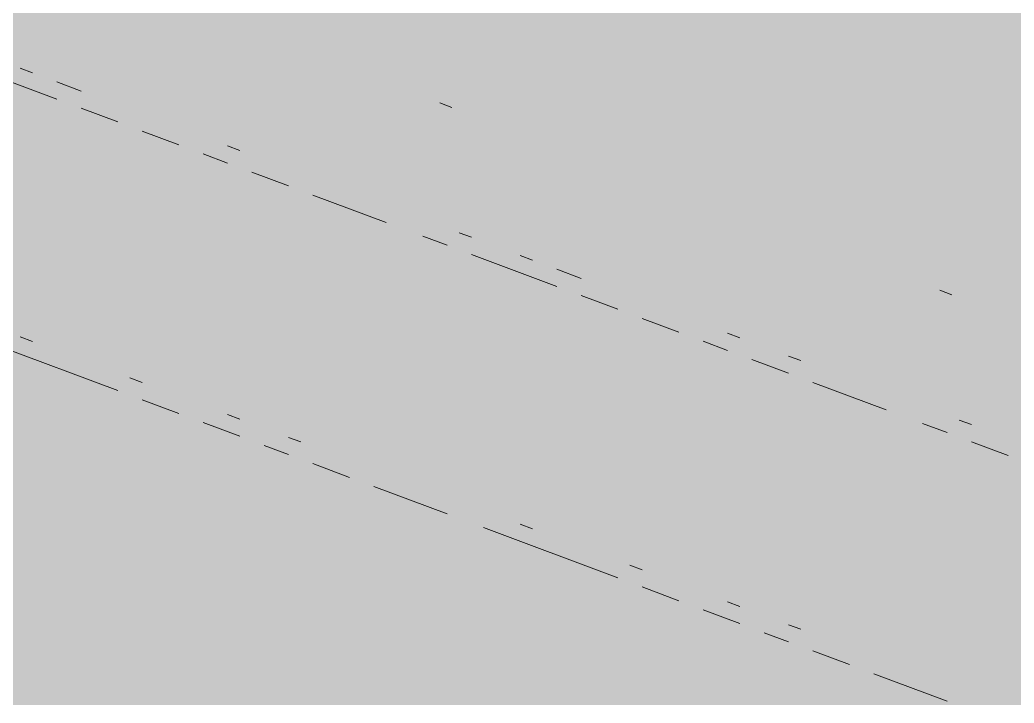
# Paper-space layout '03 3D Building and Roof' of a CAD drawing. Header units: millimetres. Extents: x 5 to 415, y 5 to 292.
# Drawn here: x 178.55 to 183.62, y 102.41 to 105.89 of the extents above; entities that cross this region are included whole.
import ezdxf

# ---------------------------------------------------------------- set-up
doc = ezdxf.new("R2010")
doc.units = ezdxf.units.MM
doc.layers.add('EXISTING', color=7, linetype='Continuous')
doc.layers.add('IMAGES', color=7, linetype='Continuous')

# ---------------------------------------------------------------- blocks, each defined once
blk = doc.blocks.new('SHEET_03')
at = {"layer": 'EXISTING', "color": 250, "lineweight": 9}
for p, q in [((178.7377, 105.4892), (178.3024, 105.6522)), ((178.5511, 105.6465), (178.6133, 105.6232)), ((178.7377, 105.5766), (178.862, 105.53)), ((179.0485, 105.3727), (178.862, 105.4426)), ((180.7523, 105.4462), (180.6901, 105.4695)), ((179.3594, 105.2563), (179.1729, 105.3261)), ((179.6081, 105.2505), (179.6703, 105.2272)), ((179.6081, 105.1631), (179.4838, 105.2097)), ((179.919, 105.0466), (179.7325, 105.1165)), ((180.4165, 104.8603), (180.0434, 105)), ((180.7273, 104.7438), (180.603, 104.7904)), ((180.7895, 104.8079), (180.8517, 104.7847)), ((181.2869, 104.5342), (180.8517, 104.6972)), ((181.1004, 104.6915), (181.1626, 104.6682)), ((181.2869, 104.6216), (181.4113, 104.575)), ((181.5978, 104.4177), (181.4113, 104.4876)), ((183.3016, 104.4912), (183.2394, 104.5145)), ((181.9087, 104.3013), (181.7222, 104.3712)), ((178.5511, 104.2771), (178.6133, 104.2538)), ((182.1574, 104.2955), (182.2196, 104.2722)), ((179.0485, 104.0034), (178.3646, 104.2596)), ((182.1574, 104.2081), (182.0331, 104.2547)), ((182.4683, 104.1791), (182.5305, 104.1558)), ((182.4683, 104.0916), (182.2818, 104.1615)), ((179.1107, 104.0675), (179.1729, 104.0442)), ((182.9657, 103.9053), (182.5927, 104.0451)), ((179.3594, 103.8869), (179.1729, 103.9568)), ((179.6081, 103.8811), (179.6703, 103.8578)), ((179.6703, 103.7704), (179.4838, 103.8403)), ((183.2766, 103.7888), (183.1523, 103.8354)), ((183.3388, 103.853), (183.401, 103.8297)), ((179.919, 103.6773), (179.7947, 103.7239)), ((179.919, 103.7647), (179.9812, 103.7414)), ((183.5875, 103.6724), (183.401, 103.7423)), ((180.2299, 103.5608), (180.0434, 103.6307)), ((180.7273, 103.3745), (180.3543, 103.5142)), ((181.1004, 103.3221), (181.1626, 103.2988)), ((181.5978, 103.0484), (180.9139, 103.3046)), ((181.66, 103.1125), (181.7222, 103.0892)), ((181.9087, 102.9319), (181.7222, 103.0018)), ((182.1574, 102.9262), (182.2196, 102.9029)), ((182.2196, 102.8155), (182.0331, 102.8853)), ((182.4683, 102.8097), (182.5305, 102.7864)), ((182.4683, 102.7223), (182.344, 102.7689)), ((182.7792, 102.6058), (182.5927, 102.6757)), ((183.2766, 102.4195), (182.9036, 102.5592))]:
    blk.add_line(p, q, dxfattribs=at)
at = {"layer": 'IMAGES', "color": 7}
for points in [[(178.0921, 105.8286), (178.6062, 105.8286), (178.0921, 106), (178.6062, 106)], [(178.6062, 105.8286), (179.1203, 105.8286), (178.6062, 106), (179.1203, 106)], [(179.1203, 105.8286), (179.2916, 105.8286), (179.1203, 106), (179.2916, 106)], [(179.2916, 105.8286), (179.463, 105.8286), (179.2916, 106), (179.463, 106)], [(179.463, 105.8286), (179.6344, 105.8286), (179.463, 106), (179.6344, 106)], [(179.6344, 105.8286), (179.8057, 105.8286), (179.6344, 106), (179.8057, 106)], [(179.8057, 105.8286), (180.3198, 105.8286), (179.8057, 106), (180.3198, 106)], [(180.3198, 105.8286), (184.9466, 105.8286), (180.3198, 106), (184.9466, 106)], [(178.4348, 105.6571), (178.6062, 105.6571), (178.4348, 105.8286), (178.6062, 105.8286)], [(178.6062, 105.6571), (178.7776, 105.6571), (178.6062, 105.8286), (178.7776, 105.8286)], [(178.7776, 105.6571), (178.9489, 105.6571), (178.7776, 105.8286), (178.9489, 105.8286)], [(178.9489, 105.6571), (179.2916, 105.6571), (178.9489, 105.8286), (179.2916, 105.8286)], [(179.2916, 105.6571), (179.463, 105.6571), (179.2916, 105.8286), (179.463, 105.8286)], [(179.463, 105.6571), (179.6344, 105.6571), (179.463, 105.8286), (179.6344, 105.8286)], [(179.6344, 105.6571), (179.8057, 105.6571), (179.6344, 105.8286), (179.8057, 105.8286)], [(179.8057, 105.6571), (179.9771, 105.6571), (179.8057, 105.8286), (179.9771, 105.8286)], [(179.9771, 105.6571), (180.1485, 105.6571), (179.9771, 105.8286), (180.1485, 105.8286)], [(180.1485, 105.6571), (180.3198, 105.6571), (180.1485, 105.8286), (180.3198, 105.8286)], [(180.3198, 105.6571), (180.6625, 105.6571), (180.3198, 105.8286), (180.6625, 105.8286)], [(180.6625, 105.6571), (180.8339, 105.6571), (180.6625, 105.8286), (180.8339, 105.8286)], [(180.8339, 105.6571), (185.6321, 105.6571), (180.8339, 105.8286), (185.6321, 105.8286)], [(178.4348, 105.4857), (178.9489, 105.4857), (178.4348, 105.6571), (178.9489, 105.6571)], [(178.9489, 105.4857), (179.1203, 105.4857), (178.9489, 105.6571), (179.1203, 105.6571)], [(179.1203, 105.4857), (179.463, 105.4857), (179.1203, 105.6571), (179.463, 105.6571)], [(179.463, 105.3143), (179.6344, 105.3143), (179.463, 105.6571), (179.6344, 105.6571)], [(179.6344, 105.4857), (179.8057, 105.4857), (179.6344, 105.6571), (179.8057, 105.6571)], [(179.8057, 105.4857), (179.9771, 105.4857), (179.8057, 105.6571), (179.9771, 105.6571)], [(179.9771, 105.4857), (180.1485, 105.4857), (179.9771, 105.6571), (180.1485, 105.6571)], [(180.1485, 105.4857), (180.3198, 105.4857), (180.1485, 105.6571), (180.3198, 105.6571)], [(180.3198, 105.4857), (180.4912, 105.4857), (180.3198, 105.6571), (180.4912, 105.6571)], [(180.4912, 105.4857), (180.6625, 105.4857), (180.4912, 105.6571), (180.6625, 105.6571)], [(180.6625, 105.4857), (180.8339, 105.4857), (180.6625, 105.6571), (180.8339, 105.6571)], [(180.8339, 105.4857), (181.1766, 105.4857), (180.8339, 105.6571), (181.1766, 105.6571)], [(181.1766, 105.4857), (185.9748, 105.4857), (181.1766, 105.6571), (185.9748, 105.6571)], [(178.4348, 105.3143), (178.6062, 105.3143), (178.4348, 105.4857), (178.6062, 105.4857)], [(178.6062, 105.3143), (178.7776, 105.3143), (178.6062, 105.4857), (178.7776, 105.4857)], [(178.7776, 105.3143), (178.9489, 105.3143), (178.7776, 105.4857), (178.9489, 105.4857)], [(178.9489, 105.3143), (179.1203, 105.3143), (178.9489, 105.4857), (179.1203, 105.4857)], [(179.1203, 105.3143), (179.463, 105.3143), (179.1203, 105.4857), (179.463, 105.4857)], [(179.6344, 105.3143), (179.9771, 105.3143), (179.6344, 105.4857), (179.9771, 105.4857)], [(179.9771, 105.3143), (180.1485, 105.3143), (179.9771, 105.4857), (180.1485, 105.4857)], [(180.1485, 105.3143), (180.3198, 105.3143), (180.1485, 105.4857), (180.3198, 105.4857)], [(180.3198, 105.3143), (180.4912, 105.3143), (180.3198, 105.4857), (180.4912, 105.4857)], [(180.4912, 105.3143), (180.6625, 105.3143), (180.4912, 105.4857), (180.6625, 105.4857)], [(180.6625, 105.3143), (180.8339, 105.3143), (180.6625, 105.4857), (180.8339, 105.4857)], [(180.8339, 105.3143), (181.0053, 105.3143), (180.8339, 105.4857), (181.0053, 105.4857)], [(181.0053, 105.3143), (181.1766, 105.3143), (181.0053, 105.4857), (181.1766, 105.4857)], [(181.1766, 105.3143), (181.6907, 105.3143), (181.1766, 105.4857), (181.6907, 105.4857)], [(181.6907, 105.3143), (186.3175, 105.3143), (181.6907, 105.4857), (186.3175, 105.4857)], [(178.4348, 105.1429), (178.6062, 105.1429), (178.4348, 105.3143), (178.6062, 105.3143)], [(178.6062, 105.1429), (178.7776, 105.1429), (178.6062, 105.3143), (178.7776, 105.3143)], [(178.7776, 105.1429), (178.9489, 105.1429), (178.7776, 105.3143), (178.9489, 105.3143)], [(178.9489, 105.1429), (179.1203, 105.1429), (178.9489, 105.3143), (179.1203, 105.3143)], [(179.1203, 105.1429), (179.463, 105.1429), (179.1203, 105.3143), (179.463, 105.3143)], [(179.463, 105.1429), (179.6344, 105.1429), (179.463, 105.3143), (179.6344, 105.3143)], [(179.6344, 105.1429), (179.8057, 105.1429), (179.6344, 105.3143), (179.8057, 105.3143)], [(179.8057, 105.1429), (179.9771, 105.1429), (179.8057, 105.3143), (179.9771, 105.3143)], [(179.9771, 105.1429), (180.6625, 105.1429), (179.9771, 105.3143), (180.6625, 105.3143)], [(180.6625, 105.1429), (180.8339, 105.1429), (180.6625, 105.3143), (180.8339, 105.3143)], [(180.8339, 105.1429), (181.0053, 105.1429), (180.8339, 105.3143), (181.0053, 105.3143)], [(181.0053, 105.1429), (181.1766, 105.1429), (181.0053, 105.3143), (181.1766, 105.3143)], [(181.1766, 105.1429), (181.348, 105.1429), (181.1766, 105.3143), (181.348, 105.3143)], [(181.348, 105.1429), (181.5194, 105.1429), (181.348, 105.3143), (181.5194, 105.3143)], [(181.5194, 105.1429), (181.6907, 105.1429), (181.5194, 105.3143), (181.6907, 105.3143)], [(181.6907, 105.1429), (182.0335, 105.1429), (181.6907, 105.3143), (182.0335, 105.3143)], [(182.0335, 105.1429), (182.2048, 105.1429), (182.0335, 105.3143), (182.2048, 105.3143)], [(182.2048, 105.1429), (186.8316, 105.1429), (182.2048, 105.3143), (186.8316, 105.3143)], [(177.4066, 104.9714), (178.7776, 104.9714), (177.4066, 105.1429), (178.7776, 105.1429)], [(178.7776, 104.9714), (178.9489, 104.9714), (178.7776, 105.1429), (178.9489, 105.1429)], [(178.9489, 104.9714), (179.2916, 104.9714), (178.9489, 105.1429), (179.2916, 105.1429)], [(179.2916, 104.9714), (179.463, 104.9714), (179.2916, 105.1429), (179.463, 105.1429)], [(179.463, 104.9714), (179.8057, 104.9714), (179.463, 105.1429), (179.8057, 105.1429)], [(179.8057, 104.9714), (179.9771, 104.9714), (179.8057, 105.1429), (179.9771, 105.1429)], [(179.9771, 104.9714), (180.3198, 104.9714), (179.9771, 105.1429), (180.3198, 105.1429)], [(180.3198, 104.9714), (180.4912, 104.9714), (180.3198, 105.1429), (180.4912, 105.1429)], [(180.4912, 104.9714), (180.6625, 104.9714), (180.4912, 105.1429), (180.6625, 105.1429)], [(180.6625, 104.9714), (181.348, 104.9714), (180.6625, 105.1429), (181.348, 105.1429)], [(181.348, 104.9714), (181.5194, 104.9714), (181.348, 105.1429), (181.5194, 105.1429)], [(181.5194, 104.9714), (181.6907, 104.9714), (181.5194, 105.1429), (181.6907, 105.1429)], [(181.6907, 104.9714), (181.8621, 104.9714), (181.6907, 105.1429), (181.8621, 105.1429)], [(181.8621, 104.9714), (182.0335, 104.9714), (181.8621, 105.1429), (182.0335, 105.1429)], [(182.0335, 104.9714), (182.2048, 104.9714), (182.0335, 105.1429), (182.2048, 105.1429)], [(182.2048, 104.9714), (182.5475, 104.9714), (182.2048, 105.1429), (182.5475, 105.1429)], [(182.5475, 104.9714), (187.5171, 104.9714), (182.5475, 105.1429), (187.5171, 105.1429)], [(177.9207, 104.8), (179.463, 104.8), (177.9207, 104.9714), (179.463, 104.9714)], [(179.463, 104.8), (179.6344, 104.8), (179.463, 104.9714), (179.6344, 104.9714)], [(179.6344, 104.8), (179.8057, 104.8), (179.6344, 104.9714), (179.8057, 104.9714)], [(179.8057, 104.8), (179.9771, 104.8), (179.8057, 104.9714), (179.9771, 104.9714)], [(179.9771, 104.8), (180.1485, 104.8), (179.9771, 104.9714), (180.1485, 104.9714)], [(180.1485, 104.8), (180.4912, 104.8), (180.1485, 104.9714), (180.4912, 104.9714)], [(180.4912, 104.8), (180.6625, 104.8), (180.4912, 104.9714), (180.6625, 104.9714)], [(180.6625, 104.8), (181.0053, 104.8), (180.6625, 104.9714), (181.0053, 104.9714)], [(181.0053, 104.8), (181.1766, 104.8), (181.0053, 104.9714), (181.1766, 104.9714)], [(181.1766, 104.8), (181.6907, 104.8), (181.1766, 104.9714), (181.6907, 104.9714)], [(181.6907, 104.8), (181.8621, 104.8), (181.6907, 104.9714), (181.8621, 104.9714)], [(181.8621, 104.8), (182.2048, 104.8), (181.8621, 104.9714), (182.2048, 104.9714)], [(182.2048, 104.8), (182.3762, 104.8), (182.2048, 104.9714), (182.3762, 104.9714)], [(182.3762, 104.8), (182.5475, 104.8), (182.3762, 104.9714), (182.5475, 104.9714)], [(182.5475, 104.8), (183.0616, 104.8), (182.5475, 104.9714), (183.0616, 104.9714)], [(183.0616, 104.8), (187.8598, 104.8), (183.0616, 104.9714), (187.8598, 104.9714)], [(178.4348, 104.6286), (178.6062, 104.6286), (178.4348, 104.8), (178.6062, 104.8)], [(178.6062, 104.6286), (178.9489, 104.6286), (178.6062, 104.8), (178.9489, 104.8)], [(178.9489, 104.6286), (179.8057, 104.6286), (178.9489, 104.8), (179.8057, 104.8)], [(179.8057, 104.6286), (180.1485, 104.6286), (179.8057, 104.8), (180.1485, 104.8)], [(180.1485, 104.6286), (180.3198, 104.6286), (180.1485, 104.8), (180.3198, 104.8)], [(180.3198, 104.6286), (180.4912, 104.6286), (180.3198, 104.8), (180.4912, 104.8)], [(180.4912, 104.6286), (180.6625, 104.6286), (180.4912, 104.8), (180.6625, 104.8)], [(180.6625, 104.6286), (180.8339, 104.6286), (180.6625, 104.8), (180.8339, 104.8)], [(180.8339, 104.6286), (181.0053, 104.6286), (180.8339, 104.8), (181.0053, 104.8)], [(181.0053, 104.6286), (181.1766, 104.6286), (181.0053, 104.8), (181.1766, 104.8)], [(181.1766, 104.6286), (181.5194, 104.6286), (181.1766, 104.8), (181.5194, 104.8)], [(181.5194, 104.6286), (182.0335, 104.6286), (181.5194, 104.8), (182.0335, 104.8)], [(182.0335, 104.6286), (182.2048, 104.6286), (182.0335, 104.8), (182.2048, 104.8)], [(182.2048, 104.6286), (182.3762, 104.6286), (182.2048, 104.8), (182.3762, 104.8)], [(182.3762, 104.6286), (182.5475, 104.6286), (182.3762, 104.8), (182.5475, 104.8)], [(182.5475, 104.6286), (182.7189, 104.6286), (182.5475, 104.8), (182.7189, 104.8)], [(182.7189, 104.6286), (183.0616, 104.6286), (182.7189, 104.8), (183.0616, 104.8)], [(183.0616, 104.6286), (183.4044, 104.6286), (183.0616, 104.8), (183.4044, 104.8)], [(183.4044, 104.6286), (187.8598, 104.6286), (183.4044, 104.8), (187.8598, 104.8)], [(178.4348, 104.4571), (178.6062, 104.4571), (178.4348, 104.6286), (178.6062, 104.6286)], [(178.6062, 104.4571), (178.7776, 104.4571), (178.6062, 104.6286), (178.7776, 104.6286)], [(178.7776, 104.4571), (178.9489, 104.4571), (178.7776, 104.6286), (178.9489, 104.6286)], [(178.9489, 104.4571), (179.1203, 104.4571), (178.9489, 104.6286), (179.1203, 104.6286)], [(179.1203, 104.4571), (180.1485, 104.4571), (179.1203, 104.6286), (180.1485, 104.6286)], [(180.1485, 104.4571), (180.3198, 104.4571), (180.1485, 104.6286), (180.3198, 104.6286)], [(180.3198, 104.4571), (180.6625, 104.4571), (180.3198, 104.6286), (180.6625, 104.6286)], [(180.6625, 104.4571), (180.8339, 104.4571), (180.6625, 104.6286), (180.8339, 104.6286)], [(180.8339, 104.4571), (181.0053, 104.4571), (180.8339, 104.6286), (181.0053, 104.6286)], [(181.0053, 104.4571), (181.1766, 104.4571), (181.0053, 104.6286), (181.1766, 104.6286)], [(181.1766, 104.4571), (181.348, 104.4571), (181.1766, 104.6286), (181.348, 104.6286)], [(181.348, 104.4571), (181.5194, 104.4571), (181.348, 104.6286), (181.5194, 104.6286)], [(181.5194, 104.4571), (181.6907, 104.4571), (181.5194, 104.6286), (181.6907, 104.6286)], [(181.6907, 104.4571), (182.0335, 104.4571), (181.6907, 104.6286), (182.0335, 104.6286)], [(182.0335, 104.4571), (182.2048, 104.4571), (182.0335, 104.6286), (182.2048, 104.6286)], [(182.2048, 104.4571), (182.3762, 104.4571), (182.2048, 104.6286), (182.3762, 104.6286)], [(182.3762, 104.4571), (182.5475, 104.4571), (182.3762, 104.6286), (182.5475, 104.6286)], [(182.5475, 104.4571), (182.7189, 104.4571), (182.5475, 104.6286), (182.7189, 104.6286)], [(182.7189, 104.4571), (182.8903, 104.4571), (182.7189, 104.6286), (182.8903, 104.6286)], [(182.8903, 104.4571), (183.0616, 104.4571), (182.8903, 104.6286), (183.0616, 104.6286)], [(183.0616, 104.4571), (183.233, 104.4571), (183.0616, 104.6286), (183.233, 104.6286)], [(183.233, 104.4571), (183.4044, 104.4571), (183.233, 104.6286), (183.4044, 104.6286)], [(183.4044, 104.4571), (183.9184, 104.4571), (183.4044, 104.6286), (183.9184, 104.6286)], [(178.4348, 104.2857), (178.6062, 104.2857), (178.4348, 104.4571), (178.6062, 104.4571)], [(178.6062, 104.2857), (178.7776, 104.2857), (178.6062, 104.4571), (178.7776, 104.4571)], [(178.7776, 104.2857), (178.9489, 104.2857), (178.7776, 104.4571), (178.9489, 104.4571)], [(178.9489, 104.2857), (179.1203, 104.2857), (178.9489, 104.4571), (179.1203, 104.4571)], [(179.1203, 104.2857), (180.6625, 104.2857), (179.1203, 104.4571), (180.6625, 104.4571)], [(180.6625, 104.2857), (180.8339, 104.2857), (180.6625, 104.4571), (180.8339, 104.4571)], [(180.8339, 104.2857), (181.0053, 104.2857), (180.8339, 104.4571), (181.0053, 104.4571)], [(181.0053, 104.2857), (181.1766, 104.2857), (181.0053, 104.4571), (181.1766, 104.4571)], [(181.1766, 104.2857), (181.348, 104.2857), (181.1766, 104.4571), (181.348, 104.4571)], [(181.348, 104.2857), (182.0335, 104.2857), (181.348, 104.4571), (182.0335, 104.4571)], [(182.0335, 104.2857), (182.2048, 104.2857), (182.0335, 104.4571), (182.2048, 104.4571)], [(182.2048, 104.2857), (182.3762, 104.2857), (182.2048, 104.4571), (182.3762, 104.4571)], [(182.3762, 104.2857), (182.5475, 104.2857), (182.3762, 104.4571), (182.5475, 104.4571)], [(182.5475, 104.2857), (183.0616, 104.2857), (182.5475, 104.4571), (183.0616, 104.4571)], [(183.0616, 104.2857), (183.233, 104.2857), (183.0616, 104.4571), (183.233, 104.4571)], [(183.233, 104.2857), (183.4044, 104.2857), (183.233, 104.4571), (183.4044, 104.4571)], [(183.4044, 104.2857), (183.5757, 104.2857), (183.4044, 104.4571), (183.5757, 104.4571)], [(183.5757, 104.2857), (183.7471, 104.2857), (183.5757, 104.4571), (183.7471, 104.4571)], [(178.4348, 104.1143), (178.6062, 104.1143), (178.4348, 104.2857), (178.6062, 104.2857)], [(178.6062, 104.1143), (178.7776, 104.1143), (178.6062, 104.2857), (178.7776, 104.2857)], [(178.7776, 104.1143), (178.9489, 104.1143), (178.7776, 104.2857), (178.9489, 104.2857)], [(178.9489, 104.1143), (179.1203, 104.1143), (178.9489, 104.2857), (179.1203, 104.2857)], [(179.1203, 104.1143), (179.463, 104.1143), (179.1203, 104.2857), (179.463, 104.2857)], [(179.463, 103.9429), (179.6344, 103.9429), (179.463, 104.2857), (179.6344, 104.2857)], [(179.6344, 104.1143), (179.8057, 104.1143), (179.6344, 104.2857), (179.8057, 104.2857)], [(179.8057, 104.1143), (181.1766, 104.1143), (179.8057, 104.2857), (181.1766, 104.2857)], [(181.1766, 104.1143), (181.348, 104.1143), (181.1766, 104.2857), (181.348, 104.2857)], [(181.348, 104.1143), (181.5194, 104.1143), (181.348, 104.2857), (181.5194, 104.2857)], [(181.5194, 104.1143), (181.6907, 104.1143), (181.5194, 104.2857), (181.6907, 104.2857)], [(181.6907, 104.1143), (181.8621, 104.1143), (181.6907, 104.2857), (181.8621, 104.2857)], [(181.8621, 104.1143), (182.0335, 104.1143), (181.8621, 104.2857), (182.0335, 104.2857)], [(182.0335, 104.1143), (182.2048, 104.1143), (182.0335, 104.2857), (182.2048, 104.2857)], [(182.2048, 104.1143), (182.5475, 104.1143), (182.2048, 104.2857), (182.5475, 104.2857)], [(182.5475, 104.1143), (182.7189, 104.1143), (182.5475, 104.2857), (182.7189, 104.2857)], [(182.7189, 104.1143), (183.0616, 104.1143), (182.7189, 104.2857), (183.0616, 104.2857)], [(183.0616, 104.1143), (183.233, 104.1143), (183.0616, 104.2857), (183.233, 104.2857)], [(183.233, 103.9429), (183.5757, 103.9429), (183.233, 104.2857), (183.5757, 104.2857)], [(183.5757, 104.1143), (183.7471, 104.1143), (183.5757, 104.2857), (183.7471, 104.2857)], [(178.4348, 103.9429), (178.6062, 103.9429), (178.4348, 104.1143), (178.6062, 104.1143)], [(178.6062, 103.9429), (178.7776, 103.9429), (178.6062, 104.1143), (178.7776, 104.1143)], [(178.7776, 103.9429), (178.9489, 103.9429), (178.7776, 104.1143), (178.9489, 104.1143)], [(178.9489, 103.9429), (179.1203, 103.9429), (178.9489, 104.1143), (179.1203, 104.1143)], [(179.1203, 103.9429), (179.2916, 103.9429), (179.1203, 104.1143), (179.2916, 104.1143)], [(179.2916, 103.9429), (179.463, 103.9429), (179.2916, 104.1143), (179.463, 104.1143)], [(179.6344, 103.9429), (179.8057, 103.9429), (179.6344, 104.1143), (179.8057, 104.1143)], [(179.8057, 103.9429), (179.9771, 103.9429), (179.8057, 104.1143), (179.9771, 104.1143)], [(179.9771, 103.7714), (180.1485, 103.7714), (179.9771, 104.1143), (180.1485, 104.1143)], [(180.1485, 103.9429), (181.6907, 103.9429), (180.1485, 104.1143), (181.6907, 104.1143)], [(181.6907, 103.9429), (182.0335, 103.9429), (181.6907, 104.1143), (182.0335, 104.1143)], [(182.0335, 103.9429), (182.2048, 103.9429), (182.0335, 104.1143), (182.2048, 104.1143)], [(182.2048, 103.9429), (182.3762, 103.9429), (182.2048, 104.1143), (182.3762, 104.1143)], [(182.3762, 103.9429), (182.8903, 103.9429), (182.3762, 104.1143), (182.8903, 104.1143)], [(182.8903, 103.9429), (183.0616, 103.9429), (182.8903, 104.1143), (183.0616, 104.1143)], [(183.0616, 103.9429), (183.233, 103.9429), (183.0616, 104.1143), (183.233, 104.1143)], [(183.5757, 103.9429), (183.9184, 103.9429), (183.5757, 104.1143), (183.9184, 104.1143)], [(174.8362, 103.7714), (178.6062, 103.7714), (174.8362, 103.9429), (178.6062, 103.9429)], [(178.6062, 103.7714), (178.7776, 103.7714), (178.6062, 103.9429), (178.7776, 103.9429)], [(178.7776, 103.7714), (179.1203, 103.7714), (178.7776, 103.9429), (179.1203, 103.9429)], [(179.1203, 103.7714), (179.6344, 103.7714), (179.1203, 103.9429), (179.6344, 103.9429)], [(179.6344, 103.7714), (179.8057, 103.7714), (179.6344, 103.9429), (179.8057, 103.9429)], [(179.8057, 103.7714), (179.9771, 103.7714), (179.8057, 103.9429), (179.9771, 103.9429)], [(180.1485, 103.7714), (180.3198, 103.7714), (180.1485, 103.9429), (180.3198, 103.9429)], [(180.3198, 103.6), (180.4912, 103.6), (180.3198, 103.9429), (180.4912, 103.9429)], [(180.4912, 103.7714), (180.6625, 103.7714), (180.4912, 103.9429), (180.6625, 103.9429)], [(180.6625, 103.7714), (182.0335, 103.7714), (180.6625, 103.9429), (182.0335, 103.9429)], [(182.0335, 103.7714), (182.3762, 103.7714), (182.0335, 103.9429), (182.3762, 103.9429)], [(182.3762, 103.7714), (182.5475, 103.7714), (182.3762, 103.9429), (182.5475, 103.9429)], [(182.5475, 103.7714), (182.7189, 103.7714), (182.5475, 103.9429), (182.7189, 103.9429)], [(182.7189, 103.7714), (182.8903, 103.7714), (182.7189, 103.9429), (182.8903, 103.9429)], [(182.8903, 103.7714), (183.233, 103.7714), (182.8903, 103.9429), (183.233, 103.9429)], [(183.233, 103.7714), (183.5757, 103.7714), (183.233, 103.9429), (183.5757, 103.9429)], [(183.5757, 103.7714), (183.9184, 103.7714), (183.5757, 103.9429), (183.9184, 103.9429)], [(174.4935, 103.6), (179.1203, 103.6), (174.4935, 103.7714), (179.1203, 103.7714)], [(179.1203, 103.6), (179.463, 103.6), (179.1203, 103.7714), (179.463, 103.7714)], [(179.463, 103.6), (179.8057, 103.6), (179.463, 103.7714), (179.8057, 103.7714)], [(179.8057, 103.6), (179.9771, 103.6), (179.8057, 103.7714), (179.9771, 103.7714)], [(179.9771, 103.6), (180.1485, 103.6), (179.9771, 103.7714), (180.1485, 103.7714)], [(180.1485, 103.6), (180.3198, 103.6), (180.1485, 103.7714), (180.3198, 103.7714)], [(180.4912, 103.6), (180.6625, 103.6), (180.4912, 103.7714), (180.6625, 103.7714)], [(180.6625, 103.6), (181.0053, 103.6), (180.6625, 103.7714), (181.0053, 103.7714)], [(181.0053, 103.6), (181.1766, 103.6), (181.0053, 103.7714), (181.1766, 103.7714)], [(181.1766, 103.6), (181.348, 103.6), (181.1766, 103.7714), (181.348, 103.7714)], [(181.348, 103.6), (181.5194, 103.6), (181.348, 103.7714), (181.5194, 103.7714)], [(181.5194, 103.6), (182.5475, 103.6), (181.5194, 103.7714), (182.5475, 103.7714)], [(182.5475, 103.6), (182.7189, 103.6), (182.5475, 103.7714), (182.7189, 103.7714)], [(182.7189, 103.6), (182.8903, 103.6), (182.7189, 103.7714), (182.8903, 103.7714)], [(182.8903, 103.6), (183.0616, 103.6), (182.8903, 103.7714), (183.0616, 103.7714)], [(183.0616, 103.6), (183.233, 103.6), (183.0616, 103.7714), (183.233, 103.7714)], [(183.233, 103.6), (183.4044, 103.6), (183.233, 103.7714), (183.4044, 103.7714)], [(183.4044, 103.6), (183.5757, 103.6), (183.4044, 103.7714), (183.5757, 103.7714)], [(183.5757, 103.6), (183.9184, 103.6), (183.5757, 103.7714), (183.9184, 103.7714)], [(173.9794, 103.4286), (179.463, 103.4286), (173.9794, 103.6), (179.463, 103.6)], [(179.463, 103.4286), (179.6344, 103.4286), (179.463, 103.6), (179.6344, 103.6)], [(179.6344, 103.4286), (179.8057, 103.4286), (179.6344, 103.6), (179.8057, 103.6)], [(179.8057, 103.4286), (179.9771, 103.4286), (179.8057, 103.6), (179.9771, 103.6)], [(179.9771, 103.4286), (180.1485, 103.4286), (179.9771, 103.6), (180.1485, 103.6)], [(180.1485, 103.4286), (180.3198, 103.4286), (180.1485, 103.6), (180.3198, 103.6)], [(180.3198, 103.4286), (180.4912, 103.4286), (180.3198, 103.6), (180.4912, 103.6)], [(180.4912, 103.4286), (180.6625, 103.4286), (180.4912, 103.6), (180.6625, 103.6)], [(180.6625, 103.4286), (180.8339, 103.4286), (180.6625, 103.6), (180.8339, 103.6)], [(180.8339, 103.4286), (181.0053, 103.4286), (180.8339, 103.6), (181.0053, 103.6)], [(181.0053, 103.4286), (181.1766, 103.4286), (181.0053, 103.6), (181.1766, 103.6)], [(181.1766, 103.4286), (181.348, 103.4286), (181.1766, 103.6), (181.348, 103.6)], [(181.348, 103.4286), (181.5194, 103.4286), (181.348, 103.6), (181.5194, 103.6)], [(181.5194, 103.4286), (181.6907, 103.4286), (181.5194, 103.6), (181.6907, 103.6)], [(181.6907, 103.4286), (183.0616, 103.4286), (181.6907, 103.6), (183.0616, 103.6)], [(183.0616, 103.4286), (183.4044, 103.4286), (183.0616, 103.6), (183.4044, 103.6)], [(183.4044, 103.4286), (183.5757, 103.4286), (183.4044, 103.6), (183.5757, 103.6)], [(183.5757, 103.4286), (183.7471, 103.4286), (183.5757, 103.6), (183.7471, 103.6)], [(173.4653, 103.2571), (180.4912, 103.2571), (173.4653, 103.4286), (180.4912, 103.4286)], [(180.4912, 103.2571), (180.6625, 103.2571), (180.4912, 103.4286), (180.6625, 103.4286)], [(180.6625, 103.2571), (180.8339, 103.2571), (180.6625, 103.4286), (180.8339, 103.4286)], [(180.8339, 103.2571), (181.1766, 103.2571), (180.8339, 103.4286), (181.1766, 103.4286)], [(181.1766, 103.2571), (181.348, 103.2571), (181.1766, 103.4286), (181.348, 103.4286)], [(181.348, 103.2571), (181.6907, 103.2571), (181.348, 103.4286), (181.6907, 103.4286)], [(181.6907, 103.2571), (181.8621, 103.2571), (181.6907, 103.4286), (181.8621, 103.4286)], [(181.8621, 103.2571), (182.0335, 103.2571), (181.8621, 103.4286), (182.0335, 103.4286)], [(182.0335, 103.2571), (183.4044, 103.2571), (182.0335, 103.4286), (183.4044, 103.4286)], [(183.4044, 103.2571), (183.5757, 103.2571), (183.4044, 103.4286), (183.5757, 103.4286)], [(183.5757, 103.2571), (183.7471, 103.2571), (183.5757, 103.4286), (183.7471, 103.4286)], [(173.1226, 103.0857), (180.3198, 103.0857), (173.1226, 103.2571), (180.3198, 103.2571)], [(180.3198, 103.0857), (180.4912, 103.0857), (180.3198, 103.2571), (180.4912, 103.2571)], [(180.4912, 103.0857), (180.6625, 103.0857), (180.4912, 103.2571), (180.6625, 103.2571)], [(180.6625, 103.0857), (181.0053, 103.0857), (180.6625, 103.2571), (181.0053, 103.2571)], [(181.0053, 103.0857), (181.1766, 103.0857), (181.0053, 103.2571), (181.1766, 103.2571)], [(181.1766, 103.0857), (181.348, 103.0857), (181.1766, 103.2571), (181.348, 103.2571)], [(181.348, 103.0857), (181.5194, 103.0857), (181.348, 103.2571), (181.5194, 103.2571)], [(181.5194, 103.0857), (181.6907, 103.0857), (181.5194, 103.2571), (181.6907, 103.2571)], [(181.6907, 103.0857), (181.8621, 103.0857), (181.6907, 103.2571), (181.8621, 103.2571)], [(181.8621, 103.0857), (182.0335, 103.0857), (181.8621, 103.2571), (182.0335, 103.2571)], [(182.0335, 103.0857), (182.2048, 103.0857), (182.0335, 103.2571), (182.2048, 103.2571)], [(182.2048, 103.0857), (182.3762, 103.0857), (182.2048, 103.2571), (182.3762, 103.2571)], [(182.3762, 103.0857), (182.5475, 103.0857), (182.3762, 103.2571), (182.5475, 103.2571)], [(182.5475, 103.0857), (183.9184, 103.0857), (182.5475, 103.2571), (183.9184, 103.2571)], [(172.6085, 102.9143), (181.1766, 102.9143), (172.6085, 103.0857), (181.1766, 103.0857)], [(181.1766, 102.9143), (181.348, 102.9143), (181.1766, 103.0857), (181.348, 103.0857)], [(181.348, 102.9143), (181.5194, 102.9143), (181.348, 103.0857), (181.5194, 103.0857)], [(181.5194, 102.9143), (181.6907, 102.9143), (181.5194, 103.0857), (181.6907, 103.0857)], [(181.6907, 102.9143), (181.8621, 102.9143), (181.6907, 103.0857), (181.8621, 103.0857)], [(181.8621, 102.9143), (182.0335, 102.9143), (181.8621, 103.0857), (182.0335, 103.0857)], [(182.0335, 102.9143), (182.2048, 102.9143), (182.0335, 103.0857), (182.2048, 103.0857)], [(182.2048, 102.9143), (182.3762, 102.9143), (182.2048, 103.0857), (182.3762, 103.0857)], [(182.3762, 102.9143), (182.5475, 102.9143), (182.3762, 103.0857), (182.5475, 103.0857)], [(182.5475, 102.9143), (182.7189, 102.9143), (182.5475, 103.0857), (182.7189, 103.0857)], [(182.7189, 102.9143), (183.0616, 102.9143), (182.7189, 103.0857), (183.0616, 103.0857)], [(183.0616, 102.9143), (184.4325, 102.9143), (183.0616, 103.0857), (184.4325, 103.0857)], [(172.0944, 102.7429), (181.348, 102.7429), (172.0944, 102.9143), (181.348, 102.9143)], [(181.348, 102.7429), (181.5194, 102.7429), (181.348, 102.9143), (181.5194, 102.9143)], [(181.5194, 102.7429), (181.6907, 102.7429), (181.5194, 102.9143), (181.6907, 102.9143)], [(181.6907, 102.7429), (182.0335, 102.7429), (181.6907, 102.9143), (182.0335, 102.9143)], [(182.0335, 102.7429), (182.2048, 102.7429), (182.0335, 102.9143), (182.2048, 102.9143)], [(182.2048, 102.7429), (182.3762, 102.7429), (182.2048, 102.9143), (182.3762, 102.9143)], [(182.3762, 102.7429), (182.5475, 102.7429), (182.3762, 102.9143), (182.5475, 102.9143)], [(182.5475, 102.7429), (182.7189, 102.7429), (182.5475, 102.9143), (182.7189, 102.9143)], [(182.7189, 102.7429), (182.8903, 102.7429), (182.7189, 102.9143), (182.8903, 102.9143)], [(182.8903, 102.7429), (183.233, 102.7429), (182.8903, 102.9143), (183.233, 102.9143)], [(183.233, 102.7429), (183.4044, 102.7429), (183.233, 102.9143), (183.4044, 102.9143)], [(183.4044, 102.7429), (183.7471, 102.7429), (183.4044, 102.9143), (183.7471, 102.9143)], [(171.7517, 102.5714), (181.6907, 102.5714), (171.7517, 102.7429), (181.6907, 102.7429)], [(181.6907, 102.5714), (181.8621, 102.5714), (181.6907, 102.7429), (181.8621, 102.7429)], [(181.8621, 102.5714), (182.0335, 102.5714), (181.8621, 102.7429), (182.0335, 102.7429)], [(182.0335, 102.5714), (182.3762, 102.5714), (182.0335, 102.7429), (182.3762, 102.7429)], [(182.3762, 102.5714), (182.5475, 102.5714), (182.3762, 102.7429), (182.5475, 102.7429)], [(182.5475, 102.5714), (182.8903, 102.5714), (182.5475, 102.7429), (182.8903, 102.7429)], [(182.8903, 102.5714), (183.0616, 102.5714), (182.8903, 102.7429), (183.0616, 102.7429)], [(183.0616, 102.5714), (183.233, 102.5714), (183.0616, 102.7429), (183.233, 102.7429)], [(183.233, 102.5714), (183.5757, 102.5714), (183.233, 102.7429), (183.5757, 102.7429)], [(183.5757, 102.5714), (183.7471, 102.5714), (183.5757, 102.7429), (183.7471, 102.7429)], [(171.2376, 102.4), (181.8621, 102.4), (171.2376, 102.5714), (181.8621, 102.5714)], [(181.8621, 102.4), (182.0335, 102.4), (181.8621, 102.5714), (182.0335, 102.5714)], [(182.0335, 102.4), (182.2048, 102.4), (182.0335, 102.5714), (182.2048, 102.5714)], [(182.2048, 102.4), (182.3762, 102.4), (182.2048, 102.5714), (182.3762, 102.5714)], [(182.3762, 102.4), (182.5475, 102.4), (182.3762, 102.5714), (182.5475, 102.5714)], [(182.5475, 102.4), (183.233, 102.4), (182.5475, 102.5714), (183.233, 102.5714)], [(183.233, 102.4), (183.4044, 102.4), (183.233, 102.5714), (183.4044, 102.5714)], [(183.4044, 102.4), (183.5757, 102.4), (183.4044, 102.5714), (183.5757, 102.5714)], [(183.5757, 102.4), (183.7471, 102.4), (183.5757, 102.5714), (183.7471, 102.5714)]]:
    blk.add_solid(points, dxfattribs=at)

psp = doc.layouts.new('03 3D Building and Roof')

# ---------------------------------------------------------------- block references
psp.add_blockref('SHEET_03', (0, 0))

doc.saveas('drawing.dxf')
